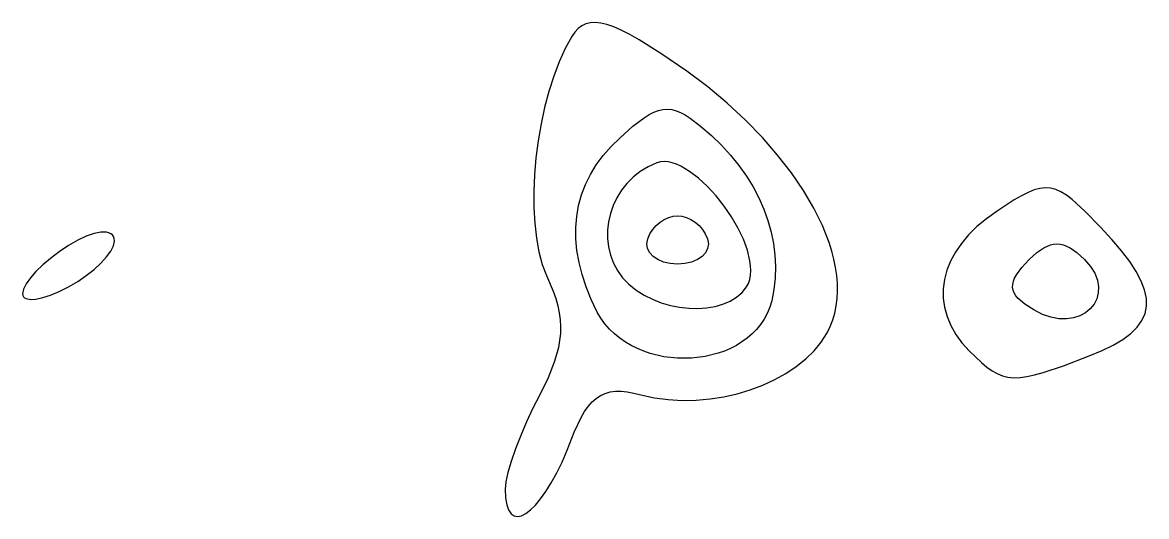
# Model space of a CAD drawing. Extents: x 27 to 7227, y -6929 to 395.
# Drawn here: x 749.8 to 1137.9, y -6587.7 to -6416.9 of the extents above; entities that cross this region are included whole.
import ezdxf

# ---------------------------------------------------------------- set-up
doc = ezdxf.new("R2010")
doc.units = 0

msp = doc.modelspace()

# ---------------------------------------------------------------- linework, layer by layer
at = {"layer": 'Layer 1'}
for p, q in [((941.712704, -6419.082463), (940.560069, -6420.320769)), ((942.96766, -6418.118559), (941.712704, -6419.082463)), ((944.348191, -6417.436034), (942.96766, -6418.118559)), ((945.877551, -6417.041865), (944.348191, -6417.436034)), ((947.578994, -6416.943026), (945.877551, -6417.041865)), ((949.475776, -6417.146496), (947.578994, -6416.943026)), ((951.59115, -6417.65925), (949.475776, -6417.146496)), ((953.948371, -6418.488265), (951.59115, -6417.65925)), ((956.570693, -6419.640518), (953.948371, -6418.488265)), ((959.481371, -6421.122984), (956.570693, -6419.640518)), ((939.4865, -6421.8265), (937.199624, -6425.945241)), ((940.560069, -6420.320769), (939.4865, -6421.8265)), ((962.703659, -6422.942641), (959.481371, -6421.122984)), ((970.176083, -6427.621431), (962.703659, -6422.942641)), ((937.199624, -6425.945241), (935.106922, -6430.517442)), ((979.174, -6433.7327), (970.176083, -6427.621431)), ((935.106922, -6430.517442), (933.216534, -6435.475667)), ((986.397599, -6439.20504), (979.174, -6433.7327)), ((933.216534, -6435.475667), (931.536598, -6440.752477)), ((993.170061, -6444.880855), (986.397599, -6439.20504)), ((931.536598, -6440.752477), (930.075253, -6446.280434)), ((930.075253, -6446.280434), (928.840638, -6451.992101)), ((969.393354, -6447.376136), (970.936087, -6447.031581)), ((970.936087, -6447.031581), (972.450915, -6446.928872)), ((972.450915, -6446.928872), (973.957603, -6447.065682)), ((999.468133, -6450.721775), (993.170061, -6444.880855)), ((960.569285, -6452.807968), (964.400058, -6449.884123)), ((964.400058, -6449.884123), (966.145106, -6448.800081)), ((966.145106, -6448.800081), (967.802949, -6447.964861)), ((967.802949, -6447.964861), (969.393354, -6447.376136)), ((973.957603, -6447.065682), (975.475917, -6447.439687)), ((975.475917, -6447.439687), (977.025623, -6448.048562)), ((977.025623, -6448.048562), (978.626489, -6448.88998)), ((978.626489, -6448.88998), (980.298279, -6449.961618)), ((980.298279, -6449.961618), (983.9337, -6452.78625)), ((1005.26856, -6456.689431), (999.468133, -6450.721775)), ((928.840638, -6451.992101), (927.840893, -6457.820039)), ((956.1525, -6456.755), (960.569285, -6452.807968)), ((983.9337, -6452.78625), (987.663317, -6455.983915)), ((927.840893, -6457.820039), (927.084156, -6463.696812)), ((953.054821, -6459.786985), (956.1525, -6456.755)), ((987.663317, -6455.983915), (991.111554, -6459.31762)), ((1010.548088, -6462.745454), (1005.26856, -6456.689431)), ((950.309448, -6462.928267), (953.054821, -6459.786985)), ((991.111554, -6459.31762), (994.276087, -6462.774575)), ((927.084156, -6463.696812), (926.578567, -6469.554982)), ((945.870964, -6469.529414), (947.915216, -6466.176518)), ((947.915216, -6466.176518), (950.309448, -6462.928267)), ((968.8525, -6465.48625), (965.858505, -6466.838881)), ((970.081204, -6465.154148), (968.8525, -6465.48625)), ((971.380253, -6465.043254), (970.081204, -6465.154148)), ((972.740927, -6465.14223), (971.380253, -6465.043254)), ((974.154504, -6465.439741), (972.740927, -6465.14223)), ((975.612265, -6465.92445), (974.154504, -6465.439741)), ((977.105489, -6466.58502), (975.612265, -6465.92445)), ((994.276087, -6462.774575), (997.154591, -6466.341991)), ((997.154591, -6466.341991), (999.744739, -6470.007076)), ((1015.283462, -6468.851473), (1010.548088, -6462.745454)), ((926.578567, -6469.554982), (926.332264, -6475.32711)), ((944.175528, -6472.98463), (945.870964, -6469.529414)), ((963.131933, -6468.493818), (960.679762, -6470.418507)), ((965.858505, -6466.838881), (963.131933, -6468.493818)), ((980.163445, -6468.388398), (977.105489, -6466.58502)), ((983.258609, -6470.759184), (980.163445, -6468.388398)), ((999.744739, -6470.007076), (1002.044207, -6473.757041)), ((1019.451428, -6474.96912), (1015.283462, -6468.851473)), ((942.827745, -6476.539839), (944.175528, -6472.98463)), ((958.508967, -6472.580391), (956.626526, -6474.946913)), ((960.679762, -6470.418507), (958.508967, -6472.580391)), ((986.321217, -6473.606685), (983.258609, -6470.759184)), ((989.281506, -6476.840208), (986.321217, -6473.606685)), ((1002.044207, -6473.757041), (1004.050669, -6477.579096)), ((1102.983484, -6474.082966), (1101.120805, -6474.282176)), ((1104.7857, -6474.213969), (1102.983484, -6474.082966)), ((1106.569312, -6474.679834), (1104.7857, -6474.213969)), ((926.332264, -6475.32711), (926.353387, -6480.94576)), ((941.826453, -6480.192717), (942.827745, -6476.539839)), ((955.039414, -6477.485518), (953.754609, -6480.163649)), ((956.626526, -6474.946913), (955.039414, -6477.485518)), ((992.069713, -6480.369062), (989.281506, -6476.840208)), ((1004.050669, -6477.579096), (1005.7618, -6481.46045)), ((1023.028731, -6481.060025), (1019.451428, -6474.96912)), ((1094.751408, -6476.814571), (1092.228295, -6478.288122)), ((1097.046625, -6475.652629), (1094.751408, -6476.814571)), ((1099.155804, -6474.806947), (1097.046625, -6475.652629)), ((1101.120805, -6474.282176), (1099.155804, -6474.806947)), ((1108.376177, -6475.485212), (1106.569312, -6474.679834)), ((1110.248153, -6476.634755), (1108.376177, -6475.485212)), ((1112.2271, -6478.133112), (1110.248153, -6476.634755)), ((926.353387, -6480.94576), (926.650074, -6486.343492)), ((941.170488, -6483.940937), (941.826453, -6480.192717)), ((953.754609, -6480.163649), (952.779087, -6482.94875)), ((994.616073, -6484.102556), (992.069713, -6480.369062)), ((1005.7618, -6481.46045), (1007.175275, -6485.388314)), ((1025.992118, -6487.085818), (1023.028731, -6481.060025)), ((1092.228295, -6478.288122), (1086.33095, -6482.15145)), ((1116.673336, -6482.194873), (1112.2271, -6478.133112)), ((940.858687, -6487.782176), (941.170488, -6483.940937)), ((952.119825, -6485.808265), (951.7838, -6488.709639)), ((952.779087, -6482.94875), (952.119825, -6485.808265)), ((969.943413, -6485.925312), (971.405345, -6484.998237)), ((971.405345, -6484.998237), (972.932392, -6484.313008)), ((972.932392, -6484.313008), (974.478047, -6483.888228)), ((974.478047, -6483.888228), (975.9958, -6483.7425)), ((975.9958, -6483.7425), (977.513537, -6483.888228)), ((977.513537, -6483.888228), (979.059178, -6484.313008)), ((979.059178, -6484.313008), (980.586215, -6484.998237)), ((980.586215, -6484.998237), (982.048138, -6485.925312)), ((996.850825, -6487.949995), (994.616073, -6484.102556)), ((1007.175275, -6485.388314), (1008.288768, -6489.349896)), ((1082.657336, -6484.753221), (1079.377884, -6487.487544)), ((1086.33095, -6482.15145), (1082.657336, -6484.753221)), ((1122.04975, -6487.7077), (1116.673336, -6482.194873)), ((776.868719, -6489.394419), (774.516924, -6489.857956)), ((778.811236, -6489.414573), (776.868719, -6489.394419)), ((779.608668, -6489.608941), (778.811236, -6489.414573)), ((780.279363, -6489.92772), (779.608668, -6489.608941)), ((926.650074, -6486.343492), (927.230465, -6491.45287)), ((940.889888, -6491.714106), (940.858687, -6487.782176)), ((951.7838, -6488.709639), (951.777987, -6491.620314)), ((966.413389, -6489.971577), (967.400927, -6488.430586)), ((967.400927, -6488.430586), (968.593104, -6487.07563)), ((968.593104, -6487.07563), (969.943413, -6485.925312)), ((982.048138, -6485.925312), (983.398437, -6487.07563)), ((983.398437, -6487.07563), (984.590603, -6488.430586)), ((984.590603, -6488.430586), (985.578127, -6489.971577)), ((998.704205, -6491.820689), (996.850825, -6487.949995)), ((1008.288768, -6489.349896), (1009.099955, -6493.332408)), ((1028.318334, -6493.00813), (1025.992118, -6487.085818)), ((1079.377884, -6487.487544), (1076.496081, -6490.338141)), ((1125.946807, -6491.895614), (1122.04975, -6487.7077)), ((768.845953, -6492.198899), (765.657, -6494.0577)), ((771.820965, -6490.795884), (768.845953, -6492.198899)), ((774.516924, -6489.857956), (771.820965, -6490.795884)), ((780.815183, -6490.372072), (780.279363, -6489.92772)), ((781.207989, -6490.943161), (780.815183, -6490.372072)), ((781.449641, -6491.64215), (781.207989, -6490.943161)), ((781.207989, -6494.096422), (781.532, -6492.47015)), ((781.532, -6492.4702), (781.449641, -6491.64215)), ((781.532, -6492.47015), (781.532, -6492.4702)), ((927.230465, -6491.45287), (928.102699, -6496.206456)), ((941.262927, -6495.734404), (940.889888, -6491.714106)), ((951.777987, -6491.620314), (952.109364, -6494.507734)), ((965.371623, -6493.422529), (965.677, -6491.68)), ((965.615038, -6495.053437), (965.371623, -6493.422529)), ((965.677, -6491.68), (966.413389, -6489.971577)), ((965.677, -6491.68), (965.677, -6491.68)), ((985.578127, -6489.971577), (986.3145, -6491.68)), ((986.3145, -6491.68), (986.619908, -6493.422529)), ((986.619908, -6493.422529), (986.376513, -6495.053437)), ((1000.106448, -6495.623945), (998.704205, -6491.820689)), ((1009.099955, -6493.332408), (1009.606509, -6497.323059)), ((1029.235236, -6495.91849), (1028.318334, -6493.00813)), ((1074.015416, -6493.288733), (1071.939377, -6496.323042)), ((1076.496081, -6490.338141), (1074.015416, -6493.288733)), ((1104.725763, -6493.804551), (1105.85011, -6493.553403)), ((1105.85011, -6493.553403), (1106.967481, -6493.469687)), ((1106.967481, -6493.469687), (1108.084853, -6493.553403)), ((1108.084853, -6493.553403), (1109.209202, -6493.804551)), ((1129.302035, -6495.835872), (1125.946807, -6491.895614)), ((762.468047, -6496.206406), (759.493035, -6498.448129)), ((765.657, -6494.0577), (762.468047, -6496.206406)), ((778.811236, -6497.981463), (780.279363, -6495.95523)), ((780.279363, -6495.95523), (781.207989, -6494.096422)), ((928.102699, -6496.206456), (929.274914, -6500.536812)), ((941.976642, -6499.840742), (941.262927, -6495.734404)), ((952.109364, -6494.507734), (952.784907, -6497.339344)), ((952.784907, -6497.339344), (953.811593, -6500.082588)), ((966.360739, -6496.535518), (965.615038, -6495.053437)), ((967.562219, -6497.831562), (966.360739, -6496.535518)), ((985.630823, -6496.535518), (984.42935, -6497.831562)), ((986.376513, -6495.053437), (985.630823, -6496.535518)), ((1000.987793, -6499.269072), (1000.106448, -6495.623945)), ((1009.606509, -6497.323059), (1009.806106, -6501.309059)), ((1029.984125, -6498.788591), (1029.235236, -6495.91849)), ((1071.939377, -6496.323042), (1070.271452, -6499.42479)), ((1097.4425, -6498.8275), (1100.019085, -6496.483457)), ((1100.019085, -6496.483457), (1102.428235, -6494.809141)), ((1102.428235, -6494.809141), (1104.725763, -6493.804551)), ((1109.209202, -6493.804551), (1111.506737, -6494.809141)), ((1111.506737, -6494.809141), (1113.915899, -6496.483457)), ((1113.915899, -6496.483457), (1116.4925, -6498.8275)), ((1132.113108, -6499.541261), (1129.302035, -6495.835872)), ((756.797076, -6500.727058), (754.445281, -6502.987381)), ((759.493035, -6498.448129), (756.797076, -6500.727058)), ((774.516924, -6502.275766), (776.868719, -6500.110013)), ((776.868719, -6500.110013), (778.811236, -6497.981463)), ((929.274914, -6500.536812), (930.75525, -6504.3765)), ((943.02987, -6504.030797), (941.976642, -6499.840742)), ((953.811593, -6500.082588), (955.196399, -6502.704908)), ((969.172971, -6498.904365), (967.562219, -6497.831562)), ((971.14649, -6499.716719), (969.172971, -6498.904365)), ((973.436268, -6500.231416), (971.14649, -6499.716719)), ((975.9958, -6500.41125), (973.436268, -6500.231416)), ((978.555317, -6500.231416), (975.9958, -6500.41125)), ((980.845088, -6499.716719), (978.555317, -6500.231416)), ((982.818602, -6498.904365), (980.845088, -6499.716719)), ((984.42935, -6497.831562), (982.818602, -6498.904365)), ((1001.211327, -6501.003995), (1000.987793, -6499.269072)), ((1001.278476, -6502.665376), (1001.211327, -6501.003995)), ((1009.806106, -6501.309059), (1009.696421, -6505.277618)), ((1030.562094, -6501.613637), (1029.984125, -6498.788591)), ((1070.271452, -6499.42479), (1069.01513, -6502.577698)), ((1094.841108, -6501.628879), (1097.4425, -6498.8275)), ((1116.4925, -6498.8275), (1118.563691, -6501.221152)), ((1118.563691, -6501.221152), (1120.03957, -6503.614805)), ((1134.377701, -6503.024573), (1132.113108, -6499.541261)), ((752.502764, -6505.173288), (751.034637, -6507.228968)), ((754.445281, -6502.987381), (752.502764, -6505.173288)), ((768.845953, -6506.458446), (771.820965, -6504.413614)), ((771.820965, -6504.413614), (774.516924, -6502.275766)), ((930.75525, -6504.3765), (933.062086, -6509.796308)), ((944.421447, -6508.302241), (943.02987, -6504.030797)), ((955.196399, -6502.704908), (956.9463, -6505.17375)), ((956.9463, -6505.17375), (959.180467, -6507.424388)), ((1000.908732, -6505.722166), (1001.180517, -6504.241879)), ((1001.180517, -6504.241879), (1001.278476, -6502.665376)), ((1030.966237, -6504.388831), (1030.562094, -6501.613637)), ((1031.193646, -6507.109378), (1030.966237, -6504.388831)), ((1069.01513, -6502.577698), (1068.1739, -6505.765488)), ((1092.37498, -6505.27575), (1093.002461, -6504.123301)), ((1093.002461, -6504.123301), (1094.841108, -6501.628879)), ((1120.03957, -6503.614805), (1120.957344, -6505.97125)), ((1136.093489, -6506.298597), (1134.377701, -6503.024573)), ((750.106011, -6509.098609), (749.782, -6510.7264)), ((751.034637, -6507.228968), (750.106011, -6509.098609)), ((762.468047, -6509.945052), (765.657, -6508.34515)), ((765.657, -6508.34515), (768.845953, -6506.458446)), ((946.150212, -6512.652751), (944.421447, -6508.302241)), ((959.180467, -6507.424388), (961.685548, -6509.412251)), ((998.272274, -6510.283903), (999.8088, -6508.34875)), ((999.8088, -6508.34875), (1000.4544, -6507.094902)), ((999.8088, -6508.34875), (999.8088, -6508.34875)), ((1000.4544, -6507.094902), (1000.908732, -6505.722166)), ((1009.696421, -6505.277618), (1009.275127, -6509.215945)), ((1031.241414, -6509.770482), (1031.193646, -6507.109378)), ((1067.751249, -6508.971881), (1067.750667, -6512.180599)), ((1068.1739, -6505.765488), (1067.751249, -6508.971881)), ((1091.687812, -6508.451719), (1091.71533, -6507.43182)), ((1091.864933, -6509.443712), (1091.687812, -6508.451719)), ((1091.71533, -6507.43182), (1091.945161, -6506.375876)), ((1091.945161, -6506.375876), (1092.37498, -6505.27575)), ((1120.957344, -6505.97125), (1121.354219, -6508.253281)), ((1121.354219, -6508.253281), (1121.267402, -6510.423691)), ((1137.258146, -6509.376123), (1136.093489, -6506.298597)), ((749.782, -6510.7264), (749.864359, -6511.275204)), ((749.864359, -6511.275204), (750.106011, -6511.73099)), ((750.106011, -6511.73099), (750.498817, -6512.093758)), ((750.498817, -6512.093758), (751.034637, -6512.363509)), ((751.034637, -6512.363509), (752.502764, -6512.623959)), ((752.502764, -6512.623959), (754.445281, -6512.512338)), ((754.445281, -6512.512338), (756.797076, -6512.028646)), ((756.797076, -6512.028646), (759.493035, -6511.172884)), ((759.493035, -6511.172884), (762.468047, -6509.945052)), ((933.062086, -6509.796308), (933.936451, -6512.357385)), ((933.936451, -6512.357385), (934.624781, -6514.84405)), ((948.215, -6517.08), (946.150212, -6512.652751)), ((961.685548, -6509.412251), (964.416197, -6511.135014)), ((964.416197, -6511.135014), (967.327069, -6512.590352)), ((967.327069, -6512.590352), (970.372816, -6513.775938)), ((994.152768, -6513.270543), (996.371815, -6511.923726)), ((996.371815, -6511.923726), (998.272274, -6510.283903)), ((1009.275127, -6509.215945), (1008.5399, -6513.11125)), ((1030.786403, -6514.895173), (1031.106636, -6512.367346)), ((1031.106636, -6512.367346), (1031.241414, -6509.770482)), ((1067.750667, -6512.180599), (1068.175641, -6515.375365)), ((1092.249019, -6510.41594), (1091.864933, -6509.443712)), ((1092.842393, -6511.37654), (1092.249019, -6510.41594)), ((1093.647383, -6512.333652), (1092.842393, -6511.37654)), ((1095.901509, -6514.269968), (1093.647383, -6512.333652)), ((1120.734102, -6512.445273), (1119.791523, -6514.28082)), ((1121.267402, -6510.423691), (1120.734102, -6512.445273)), ((1137.869348, -6512.26994), (1137.258146, -6509.376123)), ((1137.924769, -6514.992838), (1137.869348, -6512.26994)), ((934.624781, -6514.84405), (935.127076, -6517.274905)), ((970.372816, -6513.775938), (973.508093, -6514.689448)), ((973.508093, -6514.689448), (976.687553, -6515.328557)), ((976.687553, -6515.328557), (979.86585, -6515.690937)), ((979.86585, -6515.690937), (982.997638, -6515.774266)), ((982.997638, -6515.774266), (986.03757, -6515.576216)), ((986.03757, -6515.576216), (988.9403, -6515.094462)), ((988.9403, -6515.094462), (991.660481, -6514.32668)), ((991.660481, -6514.32668), (994.152768, -6513.270543)), ((1007.844206, -6515.352872), (1006.955501, -6517.463689)), ((1008.5399, -6513.11125), (1007.844206, -6515.352872)), ((1030.27781, -6517.349169), (1030.786403, -6514.895173)), ((1068.175641, -6515.375365), (1069.029659, -6518.539898)), ((1099.03, -6516.29), (1095.901509, -6514.269968)), ((1101.981758, -6517.803086), (1099.03, -6516.29)), ((1099.03, -6516.29), (1099.03, -6516.29)), ((1118.476875, -6515.893125), (1116.827363, -6517.24498)), ((1119.791523, -6514.28082), (1118.476875, -6515.893125)), ((1137.422084, -6517.557606), (1137.924769, -6514.992838)), ((935.127076, -6517.274905), (935.443336, -6519.668555)), ((935.443336, -6519.668555), (935.573561, -6522.043602)), ((949.487303, -6519.163691), (948.2149, -6517.08)), ((948.2149, -6517.08), (948.215, -6517.08)), ((950.91551, -6521.099134), (949.487303, -6519.163691)), ((1005.885411, -6519.443119), (1004.645564, -6521.290581)), ((1006.955501, -6517.463689), (1005.885411, -6519.443119)), ((1028.683916, -6522.016478), (1029.57795, -6519.724536)), ((1029.57795, -6519.724536), (1030.27781, -6517.349169)), ((1069.029659, -6518.539898), (1070.316211, -6521.657922)), ((1104.859102, -6518.795273), (1101.981758, -6517.803086)), ((1107.624824, -6519.30377), (1104.859102, -6518.795273)), ((1110.241719, -6519.365781), (1107.624824, -6519.30377)), ((1112.672578, -6519.018516), (1110.241719, -6519.365781)), ((1114.880195, -6518.29918), (1112.672578, -6519.018516)), ((1116.827363, -6517.24498), (1114.880195, -6518.29918)), ((1134.733094, -6522.263914), (1136.358967, -6519.977035)), ((1136.358967, -6519.977035), (1137.422084, -6517.557606)), ((935.51775, -6524.41865), (935.275904, -6526.812303)), ((935.573561, -6522.043602), (935.51775, -6524.41865)), ((952.487895, -6522.886912), (950.91551, -6521.099134)), ((954.19283, -6524.527605), (952.487895, -6522.886912)), ((956.018687, -6526.021796), (954.19283, -6524.527605)), ((1001.703108, -6524.587275), (1000.023753, -6526.035344)), ((1003.247587, -6523.005494), (1001.703108, -6524.587275)), ((1004.645564, -6521.290581), (1003.247587, -6523.005494)), ((1025.571395, -6527.408369), (1027.5928, -6524.2202)), ((1027.5928, -6524.2202), (1028.683916, -6522.016478)), ((1070.316211, -6521.657922), (1072.038785, -6524.713158)), ((1129.783778, -6526.491181), (1132.54214, -6524.431033)), ((1132.54214, -6524.431033), (1134.733094, -6522.263914)), ((935.275904, -6526.812303), (934.848023, -6529.243164)), ((957.95384, -6527.370065), (956.018687, -6526.021796)), ((959.986662, -6528.572994), (957.95384, -6527.370065)), ((996.306926, -6528.52802), (994.292708, -6529.571463)), ((998.22115, -6527.34912), (996.306926, -6528.52802)), ((1000.023753, -6526.035344), (998.22115, -6527.34912)), ((1023.104673, -6530.415154), (1025.571395, -6527.408369)), ((1072.038785, -6524.713158), (1074.200868, -6527.689326)), ((1074.200868, -6527.689326), (1076.80595, -6530.57015)), ((1122.555534, -6530.341725), (1126.455685, -6528.457149)), ((1126.455685, -6528.457149), (1129.783778, -6526.491181)), ((934.234107, -6531.729837), (933.434156, -6534.290925)), ((934.848023, -6529.243164), (934.234107, -6531.729837)), ((962.105525, -6529.631165), (959.986662, -6528.572994)), ((964.298802, -6530.545158), (962.105525, -6529.631165)), ((966.554866, -6531.315555), (964.298802, -6530.545158)), ((971.208845, -6532.427887), (966.554866, -6531.315555)), ((975.974446, -6532.972812), (971.208845, -6532.427887)), ((985.46844, -6532.379045), (980.75865, -6532.954981)), ((990.010798, -6531.249656), (985.46844, -6532.379045)), ((992.190123, -6530.478869), (990.010798, -6531.249656)), ((994.292708, -6529.571463), (992.190123, -6530.478869)), ((1020.231003, -6533.226604), (1023.104673, -6530.415154)), ((1076.80595, -6530.57015), (1080.923516, -6534.479972)), ((1109.275298, -6535.540373), (1118.08095, -6532.15765)), ((1118.08095, -6532.15765), (1118.081, -6532.1577)), ((1118.081, -6532.1577), (1122.555534, -6530.341725)), ((933.434156, -6534.290925), (931.276148, -6539.710761)), ((980.75865, -6532.954981), (975.974446, -6532.972812)), ((1013.416294, -6538.207685), (1016.988753, -6535.828765)), ((1016.988753, -6535.828765), (1020.231003, -6533.226604)), ((1080.923516, -6534.479972), (1082.791617, -6536.02212)), ((1082.791617, -6536.02212), (1084.594608, -6537.292192)), ((1102.255573, -6537.937114), (1109.275298, -6535.540373)), ((931.276148, -6539.710761), (928.374, -6545.6515)), ((1009.551994, -6540.34941), (1013.416294, -6538.207685)), ((1084.594608, -6537.292192), (1086.378997, -6538.292515)), ((1086.378997, -6538.292515), (1088.191293, -6539.025413)), ((1088.191293, -6539.025413), (1090.078003, -6539.493212)), ((1090.078003, -6539.493212), (1092.085637, -6539.698238)), ((1092.085637, -6539.698238), (1094.260703, -6539.642815)), ((1094.260703, -6539.642815), (1096.649709, -6539.32927)), ((1096.649709, -6539.32927), (1099.299163, -6538.759928)), ((1099.299163, -6538.759928), (1102.255573, -6537.937114)), ((996.591744, -6545.211896), (1001.10135, -6543.865469)), ((1001.10135, -6543.865469), (1005.434223, -6542.239989)), ((1005.434223, -6542.239989), (1009.551994, -6540.34941)), ((928.374, -6545.6515), (926.039261, -6550.240353)), ((946.50873, -6548.089586), (947.920075, -6546.841987)), ((947.920075, -6546.841987), (949.415137, -6545.854839)), ((949.415137, -6545.854839), (951.006705, -6545.121165)), ((951.006705, -6545.121165), (952.70757, -6544.633988)), ((952.70757, -6544.633988), (954.530522, -6544.386333)), ((954.530522, -6544.386333), (956.488351, -6544.371223)), ((956.488351, -6544.371223), (958.593846, -6544.581681)), ((958.593846, -6544.581681), (960.8598, -6545.010733)), ((960.8598, -6545.010733), (963.299, -6545.6514)), ((963.299, -6545.6514), (967.971397, -6546.649014)), ((967.971397, -6546.649014), (972.735646, -6547.269906)), ((972.735646, -6547.269906), (977.553377, -6547.52803)), ((977.553377, -6547.52803), (982.386222, -6547.437338)), ((982.386222, -6547.437338), (987.195811, -6547.011784)), ((987.195811, -6547.011784), (991.943775, -6546.265319)), ((991.943775, -6546.265319), (996.591744, -6545.211896)), ((926.039261, -6550.240353), (923.83475, -6554.978041)), ((942.649091, -6553.464848), (943.886028, -6551.394041)), ((943.886028, -6551.394041), (945.168311, -6549.604612)), ((945.168311, -6549.604612), (946.50873, -6548.089586)), ((923.83475, -6554.978041), (921.816277, -6559.715733)), ((940.260094, -6558.478508), (942.649091, -6553.464848)), ((937.899, -6564.7014), (940.260094, -6558.478508)), ((921.816277, -6559.715733), (920.03965, -6564.3046)), ((920.03965, -6564.3046), (918.56068, -6568.595811)), ((936.088646, -6568.838254), (937.899, -6564.7015)), ((937.899, -6564.7015), (937.899, -6564.7014)), ((918.56068, -6568.595811), (917.435175, -6572.440534)), ((934.243411, -6572.606427), (936.088646, -6568.838254)), ((917.435175, -6572.440534), (916.718945, -6575.689941)), ((932.384225, -6575.990904), (934.243411, -6572.606427)), ((916.718945, -6575.689941), (916.4678, -6578.1952)), ((916.4678, -6578.1952), (916.603838, -6581.174282)), ((928.707712, -6581.548306), (930.532016, -6578.976569)), ((930.532016, -6578.976569), (932.384225, -6575.990904)), ((916.603838, -6581.174282), (916.997998, -6583.573166)), ((926.932243, -6583.691001), (928.707712, -6581.548306)), ((916.997998, -6583.573166), (917.629352, -6585.406969)), ((917.629352, -6585.406969), (918.476972, -6586.690806)), ((918.476972, -6586.690806), (919.519928, -6587.439792)), ((922.108133, -6587.393674), (923.611525, -6586.6288)), ((923.611525, -6586.6288), (925.226538, -6585.389537)), ((925.226538, -6585.389537), (926.932243, -6583.691001)), ((919.519928, -6587.439792), (920.737291, -6587.669043)), ((920.737291, -6587.669043), (922.108133, -6587.393674))]:
    msp.add_line(p, q, dxfattribs=at)

doc.saveas('drawing.dxf')
